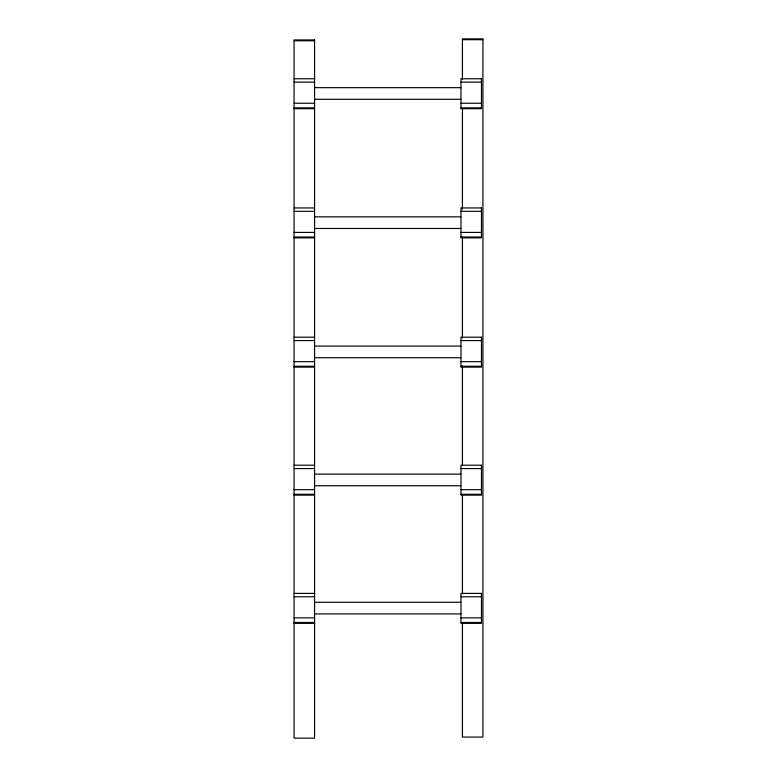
<?xml version="1.0" encoding="UTF-8"?>
<svg xmlns="http://www.w3.org/2000/svg" width="777" height="777" viewBox="0 0 777 777"><rect width="100%" height="100%" fill="white"/><g stroke="black" fill="none" stroke-linecap="round" stroke-linejoin="round"><path stroke-width="1.17" d="M462.432 39.695L482.925 39.695M294.075 40.773L314.568 40.773M294.075 78.759L314.568 78.759M294.075 82.129L314.568 82.129M460.975 82.129L481.468 82.129M314.627 87.655L460.916 87.655M314.627 99.291L460.916 99.291M294.075 103.234L314.568 103.234M460.975 103.234L481.468 103.234M294.075 107.848L314.568 107.848M460.975 107.848L481.468 107.848M294.075 108.683L314.568 108.683M294.075 207.945L314.568 207.945M294.075 211.315L314.568 211.315M460.975 211.315L481.468 211.315M314.627 216.832L460.916 216.832M314.627 228.467L460.916 228.467M294.075 232.42L314.568 232.42M460.975 232.42L481.468 232.42M294.075 237.034L314.568 237.034M460.975 237.034L481.468 237.034M294.075 237.859L314.568 237.859M294.075 337.199L314.568 337.199M294.075 340.569L314.568 340.569M460.975 340.569L481.468 340.569M314.627 346.086L460.916 346.086M314.627 357.721L460.916 357.721M294.075 361.674L314.568 361.674M460.975 361.674L481.468 361.674M294.075 366.288L314.568 366.288M460.975 366.288L481.468 366.288M294.075 367.113L314.568 367.113M294.075 465.209L314.568 465.209M294.075 468.58L314.568 468.58M460.975 468.58L481.468 468.58M314.627 474.106L460.916 474.106M314.627 485.742L460.916 485.742M294.075 489.685L314.568 489.685M460.975 489.685L481.468 489.685M294.075 494.298L314.568 494.298M460.975 494.298L481.468 494.298M294.075 495.134L314.568 495.134M294.075 593.385L314.568 593.385M294.075 596.755L314.568 596.755M460.975 596.755L481.468 596.755M314.627 602.282L460.916 602.282M314.627 613.917L460.916 613.917M294.075 617.861L314.568 617.861M460.975 617.861L481.468 617.861M294.075 622.474L314.568 622.474M460.975 622.474L481.468 622.474M294.075 623.309L314.568 623.309M462.432 79.264L462.432 38.85L482.925 38.85L482.925 737.072L462.432 737.072L462.432 622.989M462.432 108.391L462.432 209.13M462.432 237.043L462.432 338.053M462.432 365.948L462.432 465.404M462.432 494.337L462.432 593.958M314.568 39.928L294.075 39.928L294.075 738.15L314.568 738.15L314.568 39.928M481.468 78.759L460.975 78.759L460.975 108.683L481.468 108.683L481.468 78.759M481.468 207.945L460.975 207.945L460.975 237.859L481.468 237.859L481.468 207.945M481.468 337.199L460.975 337.199L460.975 367.113L481.468 367.113L481.468 337.199M481.468 465.209L460.975 465.209L460.975 495.134L481.468 495.134L481.468 465.209M481.468 593.385L460.975 593.385L460.975 623.309L481.468 623.309L481.468 593.385"/></g></svg>
